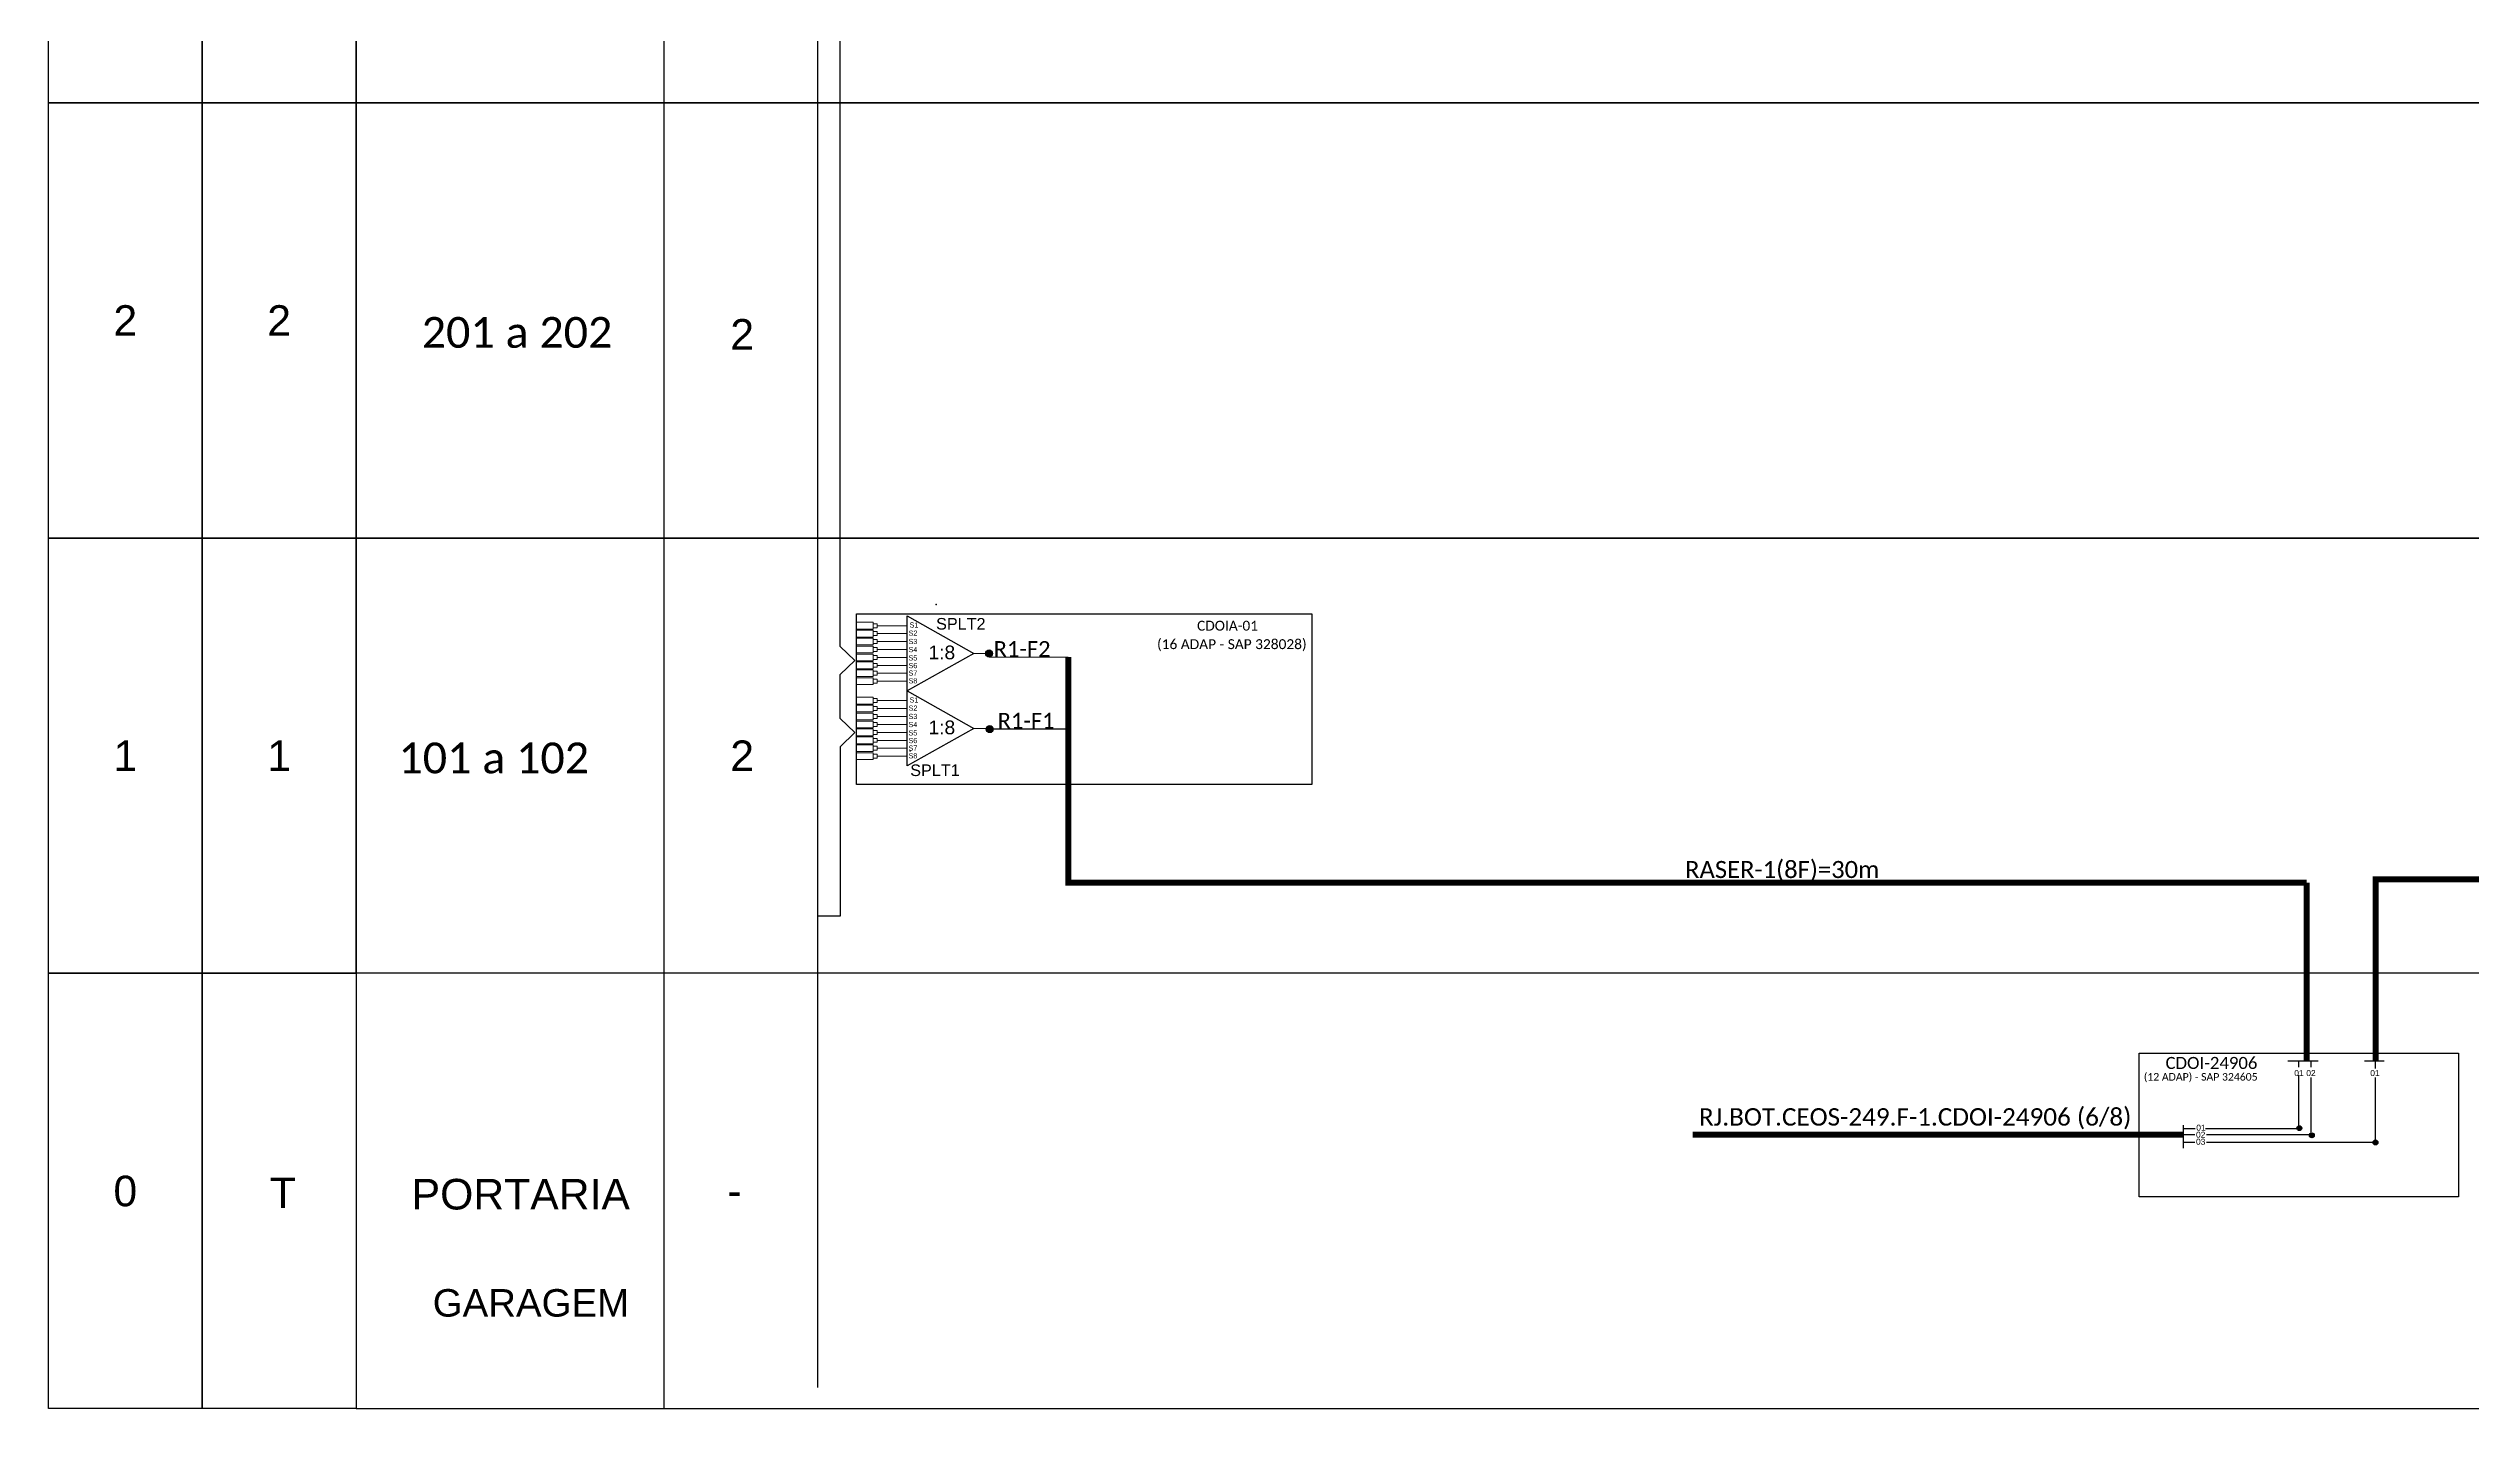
# Model space of a CAD drawing. Header units: metres. Extents: x 0 to 2138, y 0 to 691.
# Drawn here: x 697.8 to 885.2, y 167.3 to 272.5 of the extents above; entities that cross this region are included whole.
import ezdxf
from ezdxf.enums import TextEntityAlignment as Align

# ---------------------------------------------------------------- set-up
doc = ezdxf.new("R2010")
doc.units = ezdxf.units.M
doc.styles.add('ARIAL', font='arial.ttf')
doc.styles.add('WMF-Calibri0', font='calibri.ttf')

# ---------------------------------------------------------------- blocks, each defined once
blk = doc.blocks.new('SPLT_1-8_SC-APC_ESQ')
at = {"color": 3, "lineweight": 0}
for points in [[(2.41, -3.02), (0, -3.02)], [(2.41, -3.02), (2.41, -4)], [(2.99, -3.51), (7.37, -3.51)], [(2.41, -4), (0, -4)], [(2.41, -4.17), (0, -4.17)], [(2.41, -5.16), (0, -5.16)], [(2.41, -5.32), (0, -5.32)], [(2.41, -6.31), (0, -6.31)], [(2.41, -6.48), (0, -6.48)], [(2.41, -4.17), (2.41, -5.16)], [(2.41, -5.32), (2.41, -6.31)], [(2.41, -6.48), (2.41, -7.46)], [(7.37, -4.66), (2.99, -4.66)], [(7.37, -5.82), (2.99, -5.82)], [(7.37, -6.97), (2.99, -6.97)], [(2.41, -7.46), (0, -7.46)], [(2.41, -7.63), (0, -7.63)], [(2.41, -8.62), (0, -8.62)], [(2.41, -8.78), (0, -8.78)], [(2.41, -9.77), (0, -9.77)], [(2.41, -9.94), (0, -9.94)], [(2.41, -7.63), (2.41, -8.62)], [(2.41, -8.78), (2.41, -9.77)], [(2.41, -9.94), (2.41, -10.92)], [(7.37, -8.12), (2.99, -8.12)], [(7.37, -9.28), (2.99, -9.28)], [(7.37, -10.43), (2.99, -10.43)], [(2.41, -10.92), (0, -10.92)], [(2.41, -11.09), (0, -11.09)], [(2.41, -12.08), (0, -12.08)], [(2.41, -11.09), (2.41, -12.08)], [(7.37, -11.58), (2.99, -11.58)]]:
    blk.add_lwpolyline(points, dxfattribs=at)
for points in [[(2.99, -3.22), (2.41, -3.22), (2.41, -3.8), (2.99, -3.8)], [(2.99, -4.38), (2.41, -4.38), (2.41, -4.95), (2.99, -4.95)], [(2.99, -5.53), (2.41, -5.53), (2.41, -6.1), (2.99, -6.1)], [(2.99, -6.68), (2.41, -6.68), (2.41, -7.26), (2.99, -7.26)], [(2.99, -7.84), (2.41, -7.84), (2.41, -8.41), (2.99, -8.41)], [(2.99, -8.99), (2.41, -8.99), (2.41, -9.56), (2.99, -9.56)], [(2.99, -10.14), (2.41, -10.14), (2.41, -10.72), (2.99, -10.72)], [(2.99, -11.3), (2.41, -11.3), (2.41, -11.87), (2.99, -11.87)]]:
    blk.add_lwpolyline(points, close=True, dxfattribs=at)
at = {"color": 1}
blk.add_lwpolyline([(7.37, -2.1), (17.04, -7.55), (7.37, -13), (7.37, -2.1)], dxfattribs=at)
at = {"color": 1, "lineweight": 0}
blk.add_lwpolyline([(17.04, -7.55), (19.26, -7.55)], dxfattribs=at)
at = {"color": 1, "style": 'ARIAL'}
for s, height, p in [('S1', 0.75, (7.7, -3.78)), ('S3', 0.75, (7.55, -6.18)), ('S4', 0.75, (7.55, -7.36)), ('S2', 0.75, (7.56, -4.97)), ('1:8', 2, (10.45, -8.4)), ('S5', 0.75, (7.55, -8.57)), ('S6', 0.75, (7.55, -9.69)), ('S7', 0.75, (7.55, -10.78)), ('S8', 0.75, (7.55, -11.9))]:
    blk.add_text(s, height=height, dxfattribs=at).set_placement(p)
blk = doc.blocks.new('SPLITTER_')
blk.add_point((0, 0))
at = {"style": 'ARIAL', "flags": 4}
blk.add_attdef('SPLT', (0, -3.26), '', height=1.5, dxfattribs=at)

msp = doc.modelspace()

# ---------------------------------------------------------------- hatches: boundary and pattern name
h = msp.add_hatch(color=3)
h.dxf.hatch_style = 1
edge = h.paths.add_edge_path()
edge.add_arc((770.55, 225.74), 0.271, 0, 360)
h = msp.add_hatch(color=3)
h.dxf.hatch_style = 1
edge = h.paths.add_edge_path()
edge.add_arc((770.6, 219.89), 0.271, 0, 360)
h = msp.add_hatch(color=3)
h.dxf.hatch_style = 1
edge = h.paths.add_edge_path()
edge.add_arc((871.91, 189.02), 0.19, 0, 360)
h = msp.add_hatch(color=3)
h.dxf.hatch_style = 1
edge = h.paths.add_edge_path()
edge.add_arc((872.88, 188.46), 0.19, 0, 360)
h = msp.add_hatch(color=3)
h.dxf.hatch_style = 1
edge = h.paths.add_edge_path()
edge.add_arc((877.8, 187.91), 0.19, 0, 360)

# ---------------------------------------------------------------- linework, layer by layer
at = {"color": 3}
msp.add_line((862.93, 188.99), (863.85, 188.99), dxfattribs=at)
for points in [[(745.38, 369.33), (745.38, 167.33)], [(757.28, 370.97), (757.28, 168.97)], [(721.51, 268.33), (936.08, 268.33)], [(862.93, 189.25), (862.93, 187.46)], [(863.83, 188.99), (863.85, 188.99)], [(863.84, 188.99), (863.85, 188.99)], [(864.73, 187.93), (877.81, 187.93), (877.81, 188.1)], [(721.58, 167.33), (955.23, 167.33)]]:
    msp.add_lwpolyline(points)
for points in [[(697.78, 302), (709.68, 302), (709.68, 268.33), (697.78, 268.33)], [(709.68, 302), (721.58, 302), (721.58, 268.33), (709.68, 268.33)], [(721.58, 302), (953.69, 302), (953.69, 268.33), (721.58, 268.33)], [(697.78, 268.33), (709.68, 268.33), (709.68, 234.66), (697.78, 234.66)], [(709.68, 268.33), (721.58, 268.33), (721.58, 234.66), (709.68, 234.66)], [(721.58, 268.33), (953.69, 268.33), (953.69, 234.66), (721.58, 234.66)], [(697.78, 234.66), (709.68, 234.66), (709.68, 201), (697.78, 201)], [(709.68, 234.66), (721.58, 234.66), (721.58, 201), (709.68, 201)], [(721.58, 234.66), (953.69, 234.66), (953.69, 201), (721.58, 201)], [(697.78, 201), (709.68, 201), (709.68, 167.33), (697.78, 167.33)], [(709.68, 201), (721.58, 201), (721.58, 167.33), (709.68, 167.33)]]:
    msp.add_lwpolyline(points, close=True)
for points in [[(759.03, 226.29), (759.03, 285.81)], [(759.03, 224.11), (760.16, 225.2), (759.03, 226.29)], [(759.03, 220.71), (759.03, 224.11)], [(759.03, 218.53), (760.16, 219.62), (759.03, 220.71)], [(759.03, 218.53), (759.03, 205.41), (757.28, 205.41)], [(864.65, 188.99), (871.88, 188.99), (871.88, 189.16)]]:
    msp.add_lwpolyline(points, dxfattribs=at)
at = {"color": 1}
for points in [[(760.3, 228.81), (795.51, 228.81), (795.51, 215.6), (760.3, 215.6)], [(859.51, 194.81), (884.22, 194.81), (884.22, 183.7), (859.51, 183.7)]]:
    msp.add_lwpolyline(points, close=True, dxfattribs=at)
at = {"color": 5}
for points in [[(770.56, 225.47), (776.67, 225.46)], [(770.87, 219.92), (776.67, 219.91)], [(871.03, 194.24), (873.37, 194.24)], [(871.87, 193.75), (871.87, 194.24)], [(871.88, 189.16), (871.87, 193.11)], [(872.83, 193.75), (872.83, 194.24)], [(872.83, 188.52), (872.83, 192.93)]]:
    msp.add_lwpolyline(points, dxfattribs=at)
at = {"color": 5, "const_width": 0.465}
for points in [[(776.67, 225.46), (776.67, 208.02), (872.47, 208.02)], [(872.47, 194.24), (872.47, 208.02)]]:
    msp.add_lwpolyline(points, dxfattribs=at)
at = {"color": 6, "const_width": 0.465}
msp.add_lwpolyline([(877.81, 194.24), (877.81, 208.26), (934.29, 208.26), (934.29, 219.45)], dxfattribs=at)
at = {"color": 6}
for points in [[(876.96, 194.24), (878.46, 194.24)], [(877.81, 193.75), (877.81, 194.24)], [(877.81, 193.63), (877.81, 193.75)], [(877.81, 188.1), (877.81, 192.93)]]:
    msp.add_lwpolyline(points, dxfattribs=at)
at = {"color": 1, "const_width": 0.465}
msp.add_lwpolyline([(824.97, 188.52), (862.96, 188.52)], dxfattribs=at)
at = {"color": 2}
for points in [[(862.93, 188.52), (863.83, 188.52)], [(863.83, 188.52), (863.83, 188.52)], [(864.72, 188.52), (872.83, 188.52), (872.83, 188.54)]]:
    msp.add_lwpolyline(points, dxfattribs=at)
at = {"color": 7}
msp.add_lwpolyline([(862.93, 187.93), (863.83, 187.93)], dxfattribs=at)
at = {"color": 3}
for centre, radius in [((770.55, 225.74), 0.271), ((770.6, 219.89), 0.271), ((871.91, 189.02), 0.19), ((872.88, 188.46), 0.19), ((877.8, 187.91), 0.19)]:
    msp.add_circle(centre, radius, dxfattribs=at)

# ---------------------------------------------------------------- block references
ref = msp.add_blockref('SPLITTER_', (766.45, 229.54), dxfattribs=dict(xscale=0.5976573581721437, yscale=0.5976573581721437, zscale=0.5976573581721437))
ref.add_attrib('SPLT', 'SPLT2', (766.45, 227.59), dxfattribs={"height": 0.896, "style": 'ARIAL'})
at = {"xscale": 0.5321023487999831, "yscale": 0.5321023487999831, "zscale": 0.5321023487999831}
for p in [(760.3, 229.76), (760.3, 223.96)]:
    msp.add_blockref('SPLT_1-8_SC-APC_ESQ', p, dxfattribs=at)
ref = msp.add_blockref('SPLITTER_', (764.45, 218.21), dxfattribs=dict(xscale=0.5976573581721437, yscale=0.5976573581721437, zscale=0.5976573581721437))
ref.add_attrib('SPLT', 'SPLT1', (764.45, 216.26), dxfattribs={"height": 0.896, "style": 'ARIAL'})

# ---------------------------------------------------------------- texts
for s, height, style, p in [('201 a 202', 2.382, 'WMF-Calibri0', (726.66, 249.39)), ('101 a 102', 2.382, 'WMF-Calibri0', (724.86, 216.47)), ('PORTARIA', 2.365, 'ARIAL', (725.88, 182.73)), ('GARAGEM', 2.128, 'ARIAL', (727.51, 174.44))]:
    msp.add_text(s, height=height, dxfattribs=dict(style=style)).set_placement(p)
at = {"color": 1, "style": 'WMF-Calibri0'}
for s, height, p in [('(16 ADAP - SAP 328028)', 0.7644, (789.33, 226.08)), ('(12 ADAP) - SAP 324605', 0.5813, (864.28, 192.7))]:
    msp.add_text(s, height=height, dxfattribs=at).set_placement(p, align=Align.CENTER)
for s, height, p in [('CDOIA-01', 0.764, (786.64, 227.51)), ('CDOI-24906', 0.93, (861.56, 193.6))]:
    msp.add_text(s, height=height, dxfattribs=at).set_placement(p)
at = {"color": 5, "style": 'WMF-Calibri0'}
for s, height, p in [('R1-F2', 1.217, (770.9, 225.48)), ('R1-F1', 1.217, (771.21, 219.93)), ('RASER-1(8F)=30m', 1.3195, (824.39, 208.37))]:
    msp.add_text(s, height=height, dxfattribs=at).set_placement(p)
at = {"style": 'ARIAL'}
for s, p in [('01', (871.88, 193.28)), ('02', (872.81, 193.28)), ('01', (877.76, 193.28)), ('02', (864.28, 188.51)), ('03', (864.28, 187.97)), ('01', (864.3, 189.06))]:
    msp.add_text(s, height=0.465, dxfattribs=at).set_placement(p, align=Align.MIDDLE_CENTER)
at = {"color": 1, "style": 'WMF-Calibri0'}
msp.add_text('RJ.BOT.CEOS-249.F-1.CDOI-24906 (6/8)', height=1.3462, dxfattribs=at).set_placement((842.19, 189.89, 0.93), align=Align.MIDDLE_CENTER)
at = {"style": 'ARIAL', "flags": 12}
for tag, text, height, p in [('2', 'XX', 2.365, (703.73, 251.5)), ('2', 'XX', 2.365, (715.63, 251.5)), ('2', 'XX', 2.365, (751.45, 250.43)), ('1', 'XX', 2.365, (703.73, 217.83)), ('1', 'XX', 2.365, (715.63, 217.83)), ('2', '0', 2.36, (751.45, 217.83)), ('0', 'XX', 2.365, (703.73, 184.16)), ('T', 'XX', 2.365, (715.92, 184.02)), ('-', 'XX', 2.365, (750.85, 184.18))]:
    msp.add_attdef(tag, text=text, height=height, dxfattribs=at).set_placement(p, align=Align.MIDDLE_CENTER)

doc.saveas('drawing.dxf')
